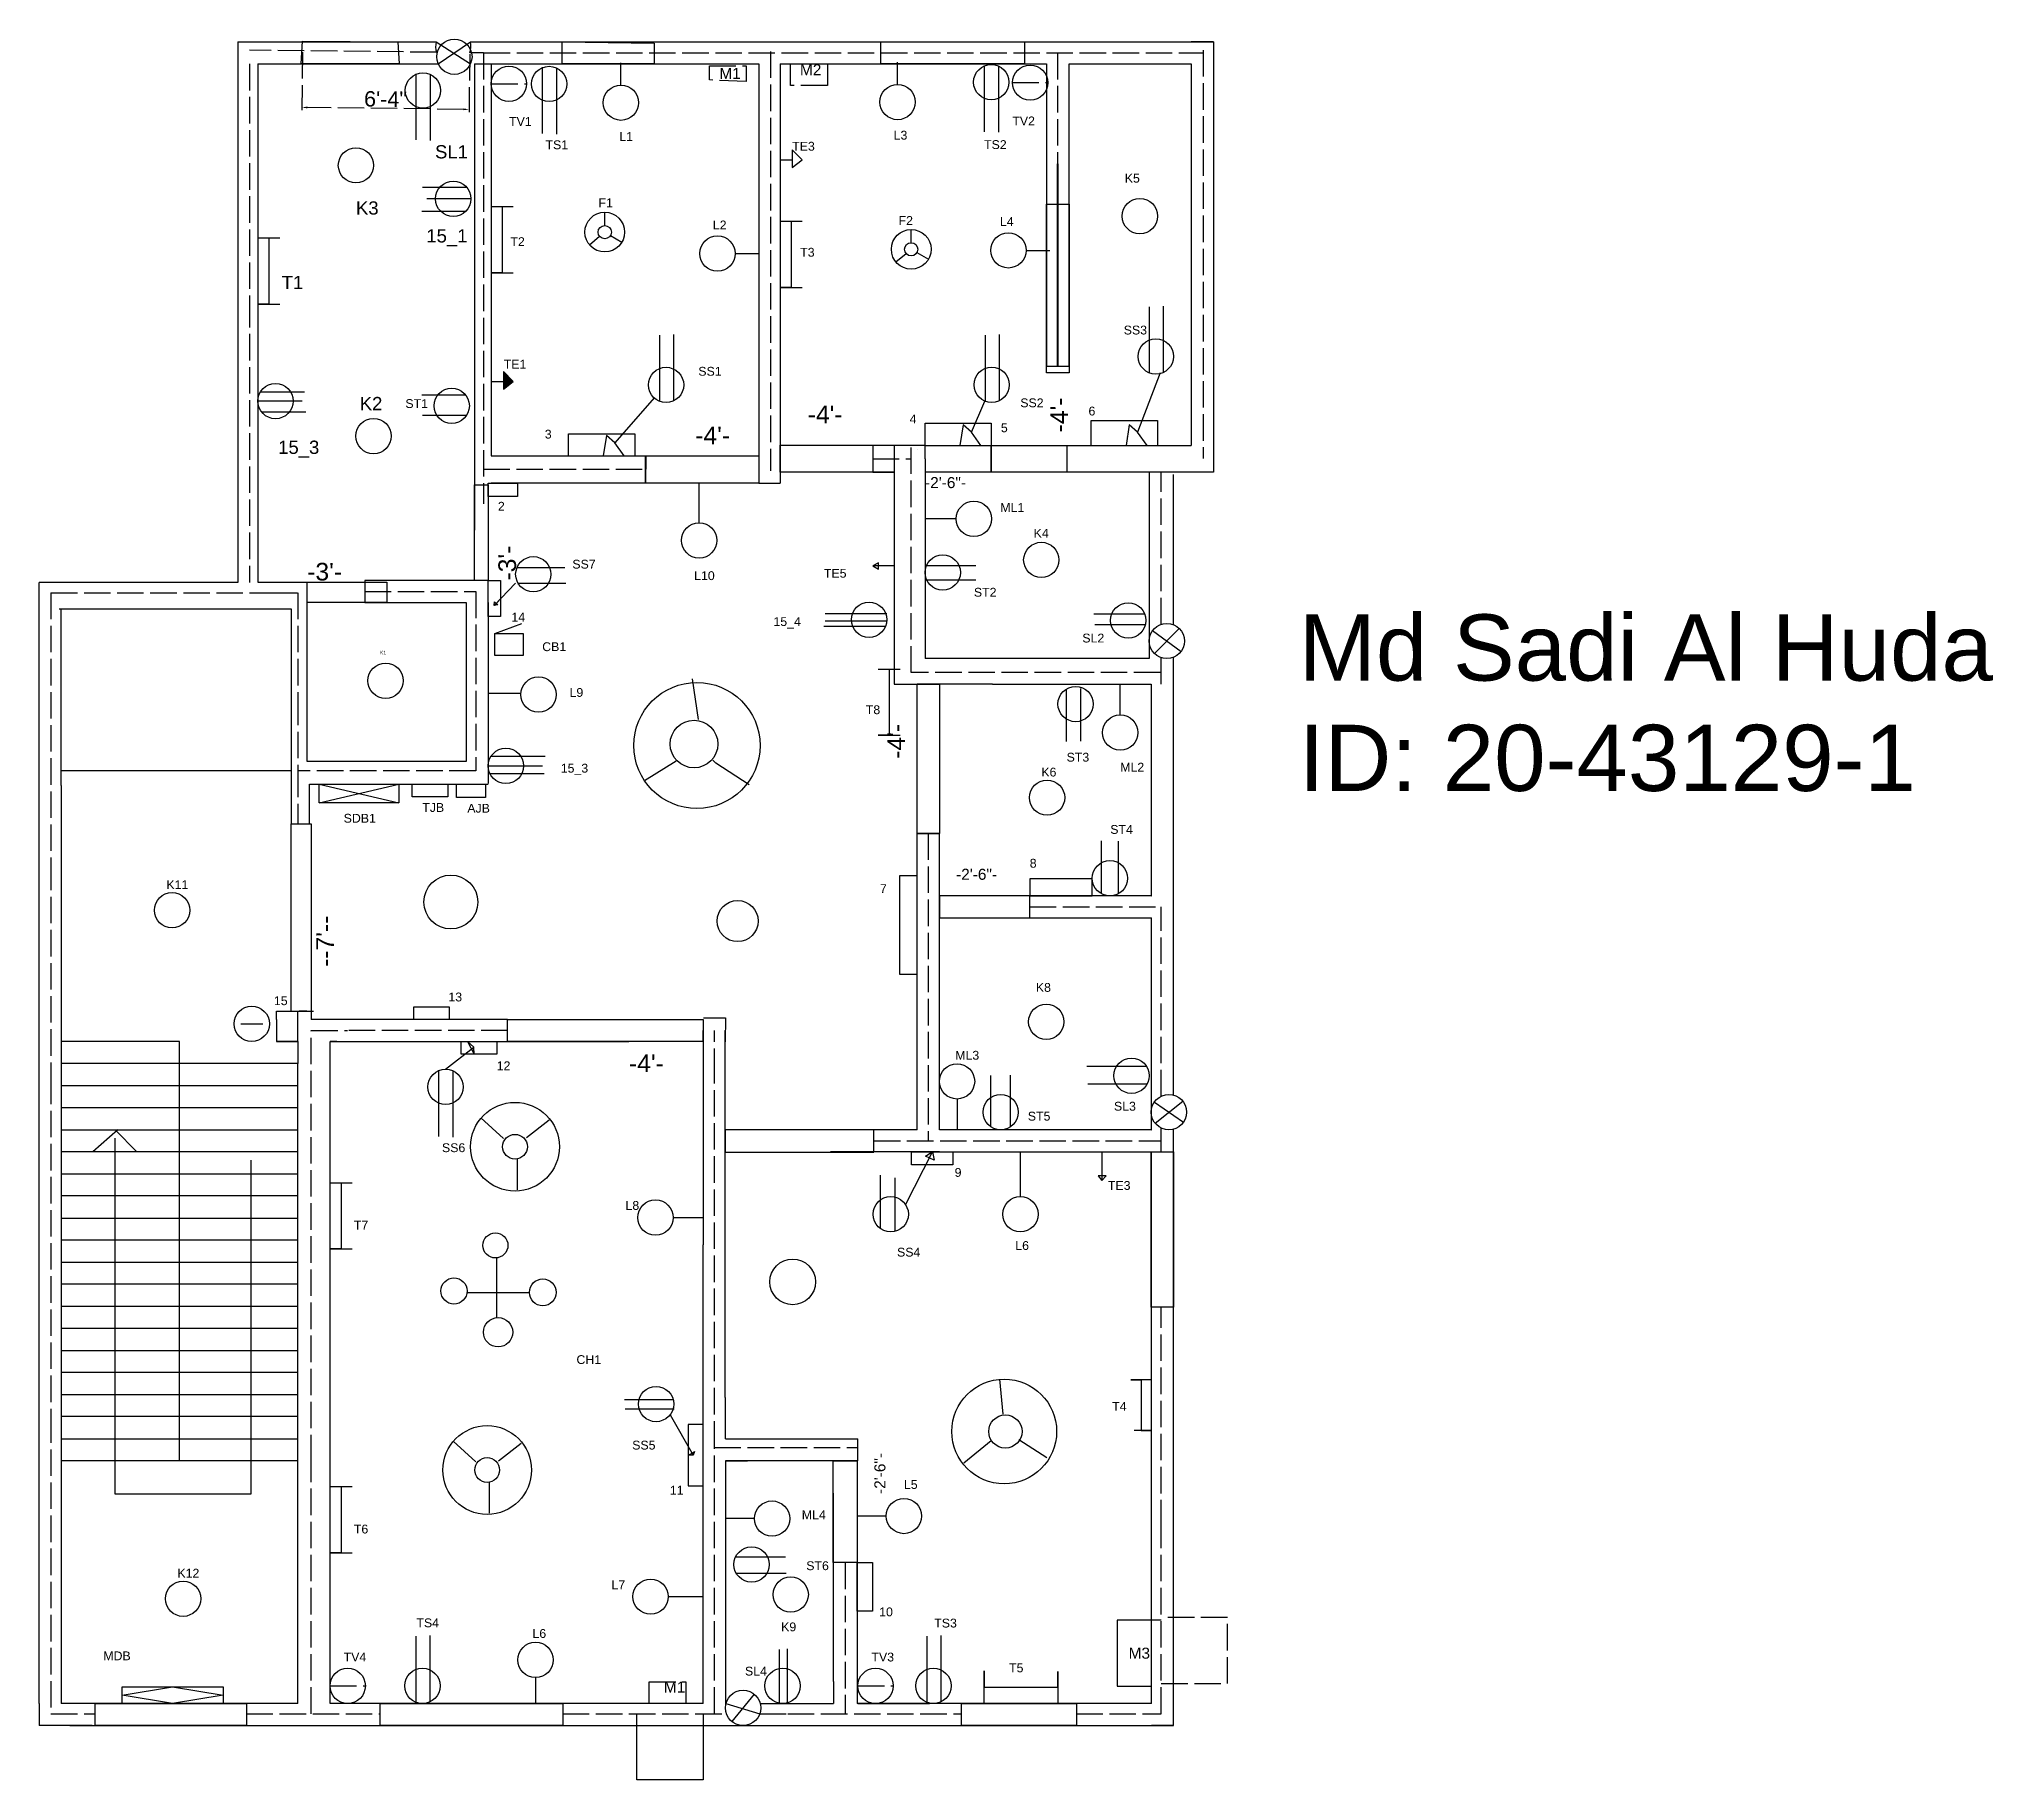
# Model space of a CAD drawing. Header units: inches. Extents: x 64 to 949, y 22 to 811.
import ezdxf

# ---------------------------------------------------------------- set-up
doc = ezdxf.new("R2010")
doc.units = ezdxf.units.IN
doc.header["$MEASUREMENT"] = 0
doc.linetypes.add('ACAD_ISO02W100', pattern=[15, 12, -3])
doc.styles.get("Standard").update_dxf_attribs({"font": 'arial.ttf'})
doc.dimstyles.new('ISO-25', dxfattribs={"dimtxt": 2.5, "dimasz": 2.5, "dimexe": 1.25, "dimexo": 0.625, "dimtad": 1, "dimtxsty": 'Standard', "dimcen": 2.5, "dimadec": 0, "dimazin": 0, "dimtfac": 1, "dimtmove": 0, "dimatfit": 3, "dimfxl": 1, "dimarcsym": 0})

# ---------------------------------------------------------------- blocks, each defined once
blk = doc.blocks.new('*D1')
at = {"color": 0, "linetype": 'ACAD_ISO02W100', "lineweight": -2, "transparency": 16777216}
for p, q in [((183.28, 804.99), (182.97, 778.67)), ((259, 804.1), (258.69, 777.78)), ((256.21, 779.06), (185.48, 779.89))]:
    blk.add_line(p, q, dxfattribs=at)
at = {"color": 0, "linetype": 'ACAD_ISO02W100', "transparency": 16777216}
for points in [[(185.49, 780.31), (185.48, 779.48), (182.98, 779.92)], [(256.21, 779.48), (256.2, 778.64), (258.71, 779.03)]]:
    blk.add_solid(points, dxfattribs=at)
at = {"layer": 'Defpoints', "color": 0, "linetype": 'ACAD_ISO02W100', "transparency": 16777216}
for p in [(183.29, 805.62), (259.01, 804.73), (182.98, 779.92)]:
    blk.add_point(p, dxfattribs=at)
at = {"color": 0, "linetype": 'ACAD_ISO02W100', "transparency": 16777216, "insert": (220.89, 783.68), "char_height": 7, "attachment_point": 5, "rotation": 359.32437}
blk.add_mtext('6\'-4"', dxfattribs=at)

msp = doc.modelspace()

# ---------------------------------------------------------------- hatches: boundary and pattern name
h = msp.add_hatch(color=256)
h.set_gradient(color1=(248, 253, 247), color2=(55, 147, 37), one_color=1, tint=0.36)
h.paths.add_polyline_path([(274.27, 660.28), (274.27, 652.22), (278.77, 655.79)])

# ---------------------------------------------------------------- linework, layer by layer
for p, q in [((153.92, 809.65), (243.82, 809.65)), ((153.92, 809.65), (153.92, 564.65)), ((153.92, 809.65), (163.92, 809.65)), ((153.92, 809.65), (153.92, 799.65)), ((153.92, 809.65), (153.92, 799.65)), ((243.82, 809.65), (259.36, 799.65)), ((244.74, 799.65), (259.31, 809.65)), ((259.31, 809.65), (595.92, 809.65)), ((595.92, 809.65), (585.92, 809.65)), ((227.03, 799.65), (244.74, 799.65)), ((291.78, 798.12), (291.78, 768.12)), ((298.26, 797.85), (298.26, 767.85)), ((492.1, 798.94), (492.1, 768.94)), ((498.58, 798.68), (498.58, 768.68)), ((530.55, 799.65), (585.92, 799.65)), ((585.92, 799.65), (585.92, 653.64)), ((234.63, 795.17), (234.63, 765.17)), ((241.1, 794.9), (241.1, 764.9)), ((399.6, 756.22), (405.11, 756.22)), ((409.6, 756.22), (405.11, 760.71)), ((405.11, 760.71), (405.11, 752.65)), ((405.11, 752.65), (409.6, 756.22)), ((257.67, 743.69), (237.67, 743.69)), ((259.56, 738.52), (239.56, 738.52)), ((268.77, 735.01), (278.77, 735.01)), ((273.77, 735.01), (273.77, 705.01)), ((257.33, 732.82), (237.33, 732.82)), ((320.17, 726.42), (320.17, 732.42)), ((399.6, 728.37), (409.6, 728.37)), ((404.6, 728.37), (404.6, 698.37)), ((163.03, 720.84), (173.03, 720.84)), ((168.03, 720.84), (168.03, 690.84)), ((313.21, 717.71), (317.85, 721.52)), ((322.77, 721.92), (327.96, 718.92)), ((459.03, 718.63), (459.03, 724.63)), ((452.07, 709.92), (456.71, 713.73)), ((461.63, 714.13), (466.82, 711.13)), ((273.77, 705.01), (268.77, 705.01)), ((268.77, 705.01), (278.77, 705.01)), ((168.03, 690.84), (163.03, 690.84)), ((163.03, 690.84), (173.03, 690.84)), ((404.6, 698.37), (399.6, 698.37)), ((399.6, 698.37), (409.6, 698.37)), ((567.02, 659.6), (567.02, 689.6)), ((573.33, 659.87), (573.33, 689.87)), ((345.13, 646.68), (345.13, 676.68)), ((351.44, 646.95), (351.44, 676.95)), ((492.63, 646.75), (492.63, 676.75)), ((498.95, 647.03), (498.95, 677.03)), ((268.77, 655.79), (274.27, 655.79)), ((278.77, 655.79), (274.27, 660.28)), ((274.27, 660.28), (274.27, 652.22)), ((274.27, 652.22), (278.77, 655.79)), ((571.88, 659.65), (561.6, 632.77)), ((183.03, 646.86), (163.03, 646.86)), ((184.12, 650.88), (164.12, 650.88)), ((257.25, 649.55), (237.25, 649.55)), ((342.56, 648.26), (324.76, 627.98)), ((486.29, 632.77), (492.32, 646.88)), ((585.92, 653.64), (585.92, 632.69)), ((184.82, 641.82), (164.82, 641.82)), ((257.69, 640.38), (237.69, 640.38)), ((540.6, 626.8), (540.6, 638.04)), ((540.6, 638.04), (570.6, 638.04)), ((570.6, 638.04), (570.6, 626.8)), ((303.77, 622), (303.77, 632)), ((303.77, 632), (333.77, 632)), ((321, 631.28), (319.52, 622)), ((324.76, 627.98), (321, 631.28)), ((333.77, 632), (333.77, 622)), ((465.29, 626.8), (465.29, 636.8)), ((465.29, 636.8), (495.29, 636.8)), ((482.53, 636.07), (481.04, 626.8)), ((486.29, 632.77), (482.53, 636.07)), ((490.54, 626.8), (486.29, 632.77)), ((495.29, 636.8), (495.29, 626.8)), ((557.84, 636.07), (556.35, 626.8)), ((561.6, 632.77), (557.84, 636.07)), ((565.86, 626.8), (561.6, 632.77)), ((268.77, 622), (338.77, 622)), ((319.52, 622), (329.02, 622)), ((329.02, 622), (324.76, 627.98)), ((338.77, 622), (338.68, 609.65)), ((461.78, 624.69), (461.78, 624.69)), ((461.78, 624.69), (461.78, 624.69)), ((465.29, 626.8), (495.29, 626.8)), ((481.04, 626.8), (490.54, 626.8)), ((495.29, 626.8), (495.29, 614.65)), ((556.35, 626.8), (565.86, 626.8)), ((495.29, 614.65), (465.29, 614.65)), ((577.92, 545.52), (577.92, 613.65)), ((362.96, 591.71), (362.96, 609.65)), ((479.41, 593.48), (465.29, 593.48)), ((280.41, 571.38), (302.09, 571.38)), ((444.28, 573.61), (441.63, 572.19)), ((451.28, 572.19), (441.63, 572.19)), ((441.63, 572.19), (444.28, 570.69)), ((444.28, 570.69), (444.28, 573.61)), ((465.29, 572.39), (488.37, 572.39)), ((63.92, 325.89), (63.92, 564.65)), ((77.92, 564.65), (63.92, 564.65)), ((153.92, 564.65), (77.92, 564.65)), ((153.92, 564.65), (153.92, 564.65)), ((211.43, 565.55), (211.43, 555.55)), ((267.39, 555.55), (267.39, 565.55)), ((279.82, 564.29), (270.13, 554.19)), ((280.94, 564.29), (302.62, 564.29)), ((465.29, 565.86), (488.37, 565.86)), ((211.43, 555.55), (257.39, 555.55)), ((211.43, 555.55), (221.39, 555.55)), ((257.39, 555.55), (257.39, 545.55)), ((267.39, 555.55), (267.39, 473.55)), ((270.13, 554.19), (270.31, 555.95)), ((271.69, 554.57), (270.13, 554.19)), ((270.31, 555.95), (271.69, 554.57)), ((272.18, 556.32), (271.58, 555.7)), ((420.1, 550.61), (447.94, 550.61)), ((541.83, 550.39), (564.91, 550.39)), ((270.43, 541.55), (282.68, 545.99)), ((419.47, 544.78), (447.31, 544.78)), ((419.98, 547.33), (447.82, 547.33)), ((542.15, 545.66), (565.23, 545.66)), ((568.37, 542.84), (581.3, 533.42)), ((569.18, 532.48), (580.49, 543.79)), ((444.03, 525.4), (454.03, 525.4)), ((449.03, 525.4), (449.03, 495.4)), ((577.92, 332.34), (577.92, 530.75)), ((267.39, 514.55), (282.18, 514.55)), ((362.6, 502.62), (359.96, 521.04)), ((495.78, 518.63), (461.78, 518.63)), ((471.78, 518.63), (461.78, 518.63)), ((471.78, 518.63), (471.78, 518.63)), ((529.29, 516.36), (529.29, 492.55)), ((535.68, 516.61), (535.68, 492.8)), ((553.71, 504.63), (553.71, 518.63)), ((449.03, 495.4), (444.03, 495.4)), ((444.03, 495.4), (454.03, 495.4)), ((257.39, 483.55), (257.39, 483.55)), ((267.39, 481.55), (291.93, 481.55)), ((268.19, 478.06), (292.73, 478.06)), ((268.7, 485.94), (293.24, 485.94)), ((352.52, 483.73), (338.12, 474.83)), ((370.57, 482.82), (369.2, 484.19)), ((370.5, 482.89), (385.65, 473.03)), ((73.92, 472.65), (73.92, 56.65)), ((190.75, 473.31), (226.88, 464.73)), ((190.75, 464.73), (226.88, 473.31)), ((461.78, 412.63), (461.78, 450.96)), ((461.78, 450.96), (471.78, 450.96)), ((471.78, 412.63), (471.78, 450.96)), ((545.03, 447.52), (545.03, 423.71)), ((552.83, 447.38), (552.83, 423.58)), ((567.78, 422.63), (567.92, 422.63)), ((461.78, 361.81), (461.78, 412.63)), ((567.78, 412.63), (567.92, 412.63)), ((155.27, 364.65), (165.27, 364.65)), ((171.46, 366.65), (171.46, 370.38)), ((171.46, 370.38), (178.18, 370.38)), ((171.46, 366.65), (171.46, 356.65)), ((171.46, 366.65), (171.46, 366.65)), ((178.18, 370.38), (188.18, 370.38)), ((178.18, 370.38), (185.21, 370.38)), ((181.13, 366.65), (181.13, 370.38)), ((185.21, 370.38), (181.69, 370.38)), ((364.88, 367.31), (374.88, 367.31)), ((374.88, 367.31), (374.79, 356.52)), ((127.52, 356.65), (73.92, 356.65)), ((73.92, 356.65), (73.92, 346.65)), ((127.52, 166.65), (127.52, 356.65)), ((181.13, 356.65), (171.46, 356.65)), ((171.46, 356.65), (181.13, 356.65)), ((181.13, 356.65), (181.13, 346.65)), ((198.79, 356.65), (195.73, 356.65)), ((198.79, 356.65), (195.73, 356.65)), ((248.08, 344.06), (260.82, 354.1)), ((260.82, 354.1), (257.94, 356.57)), ((257.94, 356.57), (261.01, 350.86)), ((261.01, 350.86), (260.82, 354.1)), ((364.79, 356.65), (364.79, 361.65)), ((364.79, 356.65), (364.79, 356.65)), ((374.79, 321.24), (374.79, 361.65)), ((461.78, 316.63), (461.78, 361.81)), ((181.13, 346.65), (73.92, 346.65)), ((73.92, 346.65), (73.92, 336.65)), ((181.13, 56.65), (181.13, 346.65)), ((565.63, 345.36), (538.61, 345.36)), ((73.92, 336.65), (73.92, 326.65)), ((244.87, 343.63), (244.87, 313.63)), ((251.35, 343.36), (251.35, 313.36)), ((495.17, 317.94), (495.17, 341.28)), ((504.04, 318.01), (504.04, 341.34)), ((566, 337.24), (538.99, 337.24)), ((471.78, 316.63), (471.78, 330.58)), ((479.78, 330.58), (479.78, 316.63)), ((569.18, 329.16), (582.37, 320.1)), ((569.48, 319.69), (582.07, 329.57)), ((63.92, 56.65), (63.92, 325.89)), ((181.13, 326.65), (73.92, 326.65)), ((274.39, 312.7), (264.1, 322.04)), ((284.67, 313.16), (294.96, 321.1)), ((374.79, 282.06), (374.79, 321.24)), ((73.92, 316.65), (181.13, 316.65)), ((99.61, 316.65), (88.32, 306.65)), ((98.38, 316.65), (108.13, 306.65)), ((98.38, 151.51), (98.38, 312.89)), ((461.78, 316.63), (422.41, 316.63)), ((567.78, 316.63), (567.92, 316.63)), ((577.92, 46.65), (577.92, 316.92)), ((181.13, 306.65), (73.92, 306.65)), ((159.86, 302.89), (159.86, 151.51)), ((280.47, 303.36), (280.47, 289.35)), ((461.78, 306.63), (422.41, 306.63)), ((456.47, 282.7), (468.7, 306.63)), ((471.78, 306.63), (461.78, 306.63)), ((465.51, 304.71), (468.52, 306.63)), ((469.35, 302.85), (465.51, 304.71)), ((468.7, 306.63), (469.35, 302.85)), ((508.49, 286.38), (508.49, 306.63)), ((545.38, 306.63), (545.38, 293.61)), ((567.78, 306.63), (567.92, 306.63)), ((567.92, 168.03), (567.92, 306.63)), ((73.92, 296.65), (181.13, 296.65)), ((195.73, 292.64), (205.73, 292.64)), ((200.73, 292.64), (200.73, 262.64)), ((445.11, 271.85), (445.11, 296.08)), ((451.76, 270.64), (451.76, 294.87)), ((547.38, 295.72), (543.66, 295.72)), ((543.66, 295.72), (545.38, 293.61)), ((545.38, 293.61), (547.38, 295.72)), ((181.13, 286.65), (73.92, 286.65)), ((73.92, 276.65), (181.13, 276.65)), ((351.17, 276.86), (364.79, 276.86)), ((374.79, 195.27), (374.79, 282.06)), ((181.13, 266.65), (73.92, 266.65)), ((200.73, 262.64), (195.73, 262.64)), ((195.73, 262.64), (205.73, 262.64)), ((271.17, 258.33), (271.17, 231.51)), ((364.79, 56.65), (364.79, 264.57)), ((73.92, 256.65), (181.13, 256.65)), ((181.13, 246.65), (73.92, 246.65)), ((257.8, 242.97), (285.88, 242.97)), ((73.92, 236.65), (181.13, 236.65)), ((181.13, 226.65), (73.92, 226.65)), ((73.92, 216.65), (181.13, 216.65)), ((181.13, 206.65), (73.92, 206.65)), ((374.79, 200.2), (374.79, 210.2)), ((374.79, 195.27), (374.79, 205.27)), ((73.92, 196.65), (181.13, 196.65)), ((500.62, 187.76), (499.22, 203.58)), ((567.92, 203.38), (558.54, 203.38)), ((558.54, 203.38), (563.23, 203.38)), ((563.23, 203.38), (563.23, 180.32)), ((181.13, 186.65), (73.92, 186.65)), ((329.19, 194.4), (351.45, 194.4)), ((329.37, 190.16), (351.63, 190.16)), ((349.84, 187.54), (360.29, 169.13)), ((567.92, 180.32), (560.1, 180.32)), ((563.23, 180.32), (567.92, 180.32)), ((73.92, 176.65), (181.13, 176.65)), ((261.76, 166.2), (251.48, 175.54)), ((272.05, 166.66), (282.34, 174.6)), ((374.85, 176.65), (434.85, 176.65)), ((434.85, 166.65), (434.85, 176.65)), ((495.29, 175.62), (482.87, 165.5)), ((507.71, 176.28), (520.46, 168.11)), ((181.13, 166.65), (73.92, 166.65)), ((374.85, 166.65), (384.85, 166.65)), ((374.85, 166.65), (374.85, 166.65)), ((374.85, 166.65), (384.85, 166.65)), ((374.85, 166.65), (374.85, 166.65)), ((567.92, 56.65), (567.92, 168.03)), ((577.92, 46.65), (577.92, 166.93)), ((159.86, 151.51), (98.38, 151.51)), ((195.73, 154.93), (205.73, 154.93)), ((200.73, 154.93), (200.73, 124.93)), ((267.84, 156.86), (267.84, 142.85)), ((423.78, 135.77), (423.78, 152.04)), ((434.57, 152.04), (434.57, 56.65)), ((387.99, 140.44), (374.85, 140.44)), ((447.71, 141.61), (434.57, 141.61)), ((200.73, 124.93), (195.73, 124.93)), ((195.73, 124.93), (205.73, 124.93)), ((379.51, 123.18), (402.1, 123.18)), ((379.71, 115.74), (402.3, 115.74)), ((402.1, 123.18), (402.1, 123.18)), ((348.94, 105.07), (364.79, 105.07)), ((572.29, 94.45), (552.29, 94.45)), ((552.29, 94.45), (552.29, 64.45)), ((234.76, 57.17), (234.76, 87.17)), ((241.07, 57.45), (241.07, 87.45)), ((399.31, 56.65), (399.31, 81.17)), ((402.99, 56.97), (402.99, 81.49)), ((466.25, 57.17), (466.25, 87.17)), ((472.56, 57.45), (472.56, 87.45)), ((577.92, 46.65), (577.92, 87.61)), ((492.15, 56.65), (492.15, 71.48)), ((492.15, 71.48), (492.15, 64.07)), ((525.51, 64.07), (525.51, 71.21)), ((525.51, 71.21), (525.51, 56.65)), ((101.55, 60.4), (124.4, 64.15)), ((124.4, 64.15), (147.25, 60.4)), ((288.83, 68.4), (288.83, 56.65)), ((423.78, 66.63), (423.78, 56.65)), ((492.15, 64.07), (525.51, 64.07)), ((552.29, 64.45), (567.92, 64.45)), ((63.92, 56.65), (63.92, 46.65)), ((89.26, 56.65), (73.92, 56.65)), ((181.13, 56.65), (89.26, 56.65)), ((124.4, 56.65), (101.55, 60.4)), ((147.25, 60.4), (124.4, 56.65)), ((213.4, 56.65), (208.79, 56.65)), ((223.4, 56.65), (213.4, 56.65)), ((364.79, 56.65), (223.4, 56.65)), ((364.79, 56.65), (354.79, 56.65)), ((364.79, 56.65), (357.77, 56.65)), ((374.85, 56.65), (374.79, 56.65)), ((374.85, 56.65), (375.11, 56.65)), ((375.11, 56.65), (390.41, 52.02)), ((387.94, 60.82), (377.76, 48.48)), ((390.6, 56.65), (423.78, 56.65)), ((423.78, 61.64), (423.78, 56.65)), ((423.78, 56.65), (423.78, 56.65)), ((567.92, 56.65), (434.57, 56.65)), ((434.85, 56.65), (467.3, 56.65)), ((73.92, 46.65), (63.92, 46.65)), ((87.92, 46.65), (73.92, 46.65)), ((77.92, 46.65), (577.92, 46.65)), ((77.92, 46.65), (87.92, 46.65)), ((77.92, 46.65), (87.92, 46.65)), ((334.79, 22.02), (334.79, 52.02)), ((364.79, 52.02), (364.79, 22.02)), ((577.92, 46.65), (567.92, 46.65)), ((577.92, 46.65), (577.92, 46.65)), ((344.79, 22.02), (334.79, 22.02)), ((364.79, 22.02), (344.79, 22.02))]:
    msp.add_line(p, q)
at = {"linetype": 'ACAD_ISO02W100'}
for p, q in [((244.05, 804.9), (159.29, 805.9)), ((591.29, 805.9), (591.29, 620.9)), ((159.29, 799.65), (159.29, 692.26)), ((265.29, 804.65), (259.01, 804.73)), ((265.29, 804.65), (590.92, 804.65)), ((265.29, 804.65), (265.29, 600.26)), ((327.51, 790.07), (327.51, 800.07)), ((395.29, 805.28), (395.29, 615.28)), ((452.85, 790.36), (452.85, 800.36)), ((525.29, 804.65), (525.29, 667.65)), ((268.77, 790.66), (284.77, 790.66)), ((504.91, 791.15), (520.91, 791.15)), ((379.25, 713.71), (390, 713.71)), ((511.07, 715.15), (521.81, 715.15)), ((159.29, 692.26), (159.29, 564.65)), ((441.61, 620.72), (459.03, 620.72)), ((459.03, 523.82), (459.03, 626.8)), ((337.19, 615.83), (265.29, 615.83)), ((572.29, 545.72), (572.29, 614.65)), ((69.29, 560), (168.94, 560)), ((69.29, 560), (69.29, 437.2)), ((168.94, 560), (181.13, 560)), ((181.13, 560), (181.13, 512.01)), ((211.43, 560.55), (261.77, 560.55)), ((261.77, 560.55), (261.77, 479.37)), ((466.78, 523.82), (459.03, 523.82)), ((571.91, 523.82), (466.78, 523.82)), ((572.29, 523.82), (572.29, 530.55)), ((572.29, 518.63), (572.29, 523.82)), ((181.13, 512.01), (181.13, 479.37)), ((261.77, 479.37), (181.13, 479.37)), ((181.13, 479.37), (181.13, 455.23)), ((466.78, 450.96), (466.78, 311.63)), ((69.29, 437.2), (69.29, 340.25)), ((512.72, 417.63), (572.29, 417.63)), ((572.29, 331.83), (572.29, 417.63)), ((187.25, 166.36), (187.25, 361.65)), ((187.25, 361.65), (203.69, 361.65)), ((276.2, 361.65), (203.69, 361.65)), ((369.88, 341.45), (369.88, 361.65)), ((69.29, 340.25), (69.29, 186.82)), ((369.88, 172.65), (369.88, 341.45)), ((442.1, 311.63), (572.29, 311.63)), ((572.29, 306.63), (572.29, 317.43)), ((572.29, 136.88), (572.29, 236.24)), ((69.29, 186.82), (69.29, 52.02)), ((357.95, 170.72), (357.95, 167.72)), ((357.95, 169.13), (359.72, 170.13)), ((360.29, 169.13), (357.95, 169.13)), ((359.72, 170.13), (360.87, 170.78)), ((359.72, 170.13), (360.29, 169.13)), ((360.87, 170.78), (360.29, 169.13)), ((369.88, 52.02), (369.88, 172.65)), ((369.88, 172.65), (434.85, 172.65)), ((187.25, 52.02), (187.25, 166.36)), ((572.29, 52.02), (572.29, 136.88)), ((429.17, 120.51), (429.17, 52.02)), ((602.29, 95.69), (572.29, 95.69)), ((602.29, 65.69), (602.29, 95.69)), ((195.73, 64.65), (211.73, 64.65)), ((434.85, 64.65), (450.85, 64.65)), ((572.29, 65.69), (602.29, 65.69)), ((69.29, 52.02), (89.26, 52.02)), ((157.89, 52.02), (218.63, 52.02)), ((301.16, 52.02), (375.3, 52.02)), ((390.41, 52.02), (403.13, 52.02)), ((403.13, 52.02), (481.85, 52.02)), ((533.84, 52.02), (572.29, 52.02))]:
    msp.add_line(p, q, dxfattribs=at)
at = {"linetype": 'Continuous'}
for p, q in [((595.92, 809.65), (595.92, 614.65)), ((163.03, 799.65), (227.03, 799.65)), ((163.03, 799.65), (163.03, 720.84)), ((261.23, 799.65), (390, 799.65)), ((261.23, 799.65), (261.23, 719.23)), ((268.77, 799.65), (268.77, 720.3)), ((390, 799.65), (390, 609.65)), ((399.6, 799.65), (520.29, 799.65)), ((399.6, 799.65), (399.6, 609.65)), ((520.29, 799.65), (520.29, 662.65)), ((530.55, 799.65), (566.85, 799.65)), ((530.55, 662.65), (530.55, 799.65)), ((163.03, 720.84), (163.03, 587.55)), ((261.23, 719.23), (261.23, 588.39)), ((268.77, 720.3), (268.77, 622)), ((520.29, 662.65), (530.55, 662.65)), ((556.57, 630.78), (556.57, 630.78)), ((585.92, 632.69), (585.92, 626.8)), ((465.29, 626.8), (441.61, 626.8)), ((441.61, 626.8), (441.61, 614.65)), ((465.29, 620.72), (465.29, 626.8)), ((465.29, 620.72), (465.29, 614.65)), ((495.29, 626.8), (495.29, 614.65)), ((495.29, 626.8), (585.92, 626.8)), ((451.28, 614.65), (441.61, 614.65)), ((441.61, 614.65), (451.28, 614.65)), ((451.28, 614.65), (451.28, 584.52)), ((465.29, 614.65), (465.29, 530.13)), ((595.92, 614.65), (495.29, 614.65)), ((566.83, 614.65), (566.83, 530.13)), ((338.68, 609.65), (268.77, 609.65)), ((390, 609.65), (399.6, 609.65)), ((163.03, 587.55), (163.03, 564.77)), ((451.28, 584.52), (451.28, 518.63)), ((163.03, 564.77), (185.76, 564.77)), ((185.39, 555.55), (185.39, 564.77)), ((72.98, 552.67), (178.18, 552.67)), ((73.92, 472.65), (73.92, 552.67)), ((178.18, 552.67), (178.18, 523.57)), ((178.18, 523.57), (178.18, 473.31)), ((566.83, 530.13), (465.29, 530.13)), ((451.28, 518.63), (466.78, 518.63)), ((178.18, 479.37), (73.92, 479.37)), ((178.18, 473.31), (178.18, 455.23)), ((186.48, 473.31), (267.39, 473.31)), ((186.48, 455.23), (186.48, 473.31)), ((178.18, 455.23), (186.48, 455.23)), ((181.13, 356.65), (181.13, 366.65)), ((276.2, 366.65), (187.25, 366.65)), ((195.73, 56.65), (195.73, 356.65)), ((195.73, 356.65), (331.1, 356.65)), ((364.79, 356.65), (364.79, 264.57)), ((73.92, 336.65), (181.13, 336.65)), ((471.78, 306.63), (567.78, 306.63)), ((374.79, 195.27), (374.79, 176.65)), ((211.09, 56.65), (195.73, 56.65)), ((450.22, 56.65), (434.85, 56.65))]:
    msp.add_line(p, q, dxfattribs=at)
for points in [[(183.29, 809.88), (226.44, 809.65), (227.03, 799.65), (182.72, 799.65)], [(300.83, 809.65), (342.56, 809.07), (342.56, 799.65), (300.83, 799.65)]]:
    msp.add_lwpolyline(points, close=True, dxfattribs=at)
for points in [[(445.31, 809.65), (510.29, 809.65), (510.29, 799.65), (445.31, 799.65)], [(525.29, 754.31), (525.42, 754.31), (525.42, 662.65), (525.29, 662.65)], [(520.29, 736.15), (530.55, 736.15), (530.55, 659.65), (520.29, 659.65)], [(338.68, 622), (390, 622), (390, 609.65), (338.68, 609.65)], [(399.6, 626.83), (451.28, 626.83), (451.28, 614.65), (399.6, 614.65)], [(495.29, 626.8), (529.47, 626.8), (529.47, 614.65), (495.29, 614.65)], [(261.23, 608.87), (267.39, 608.87), (267.39, 565.55), (261.23, 565.55)], [(267.39, 609.69), (280.63, 609.69), (280.63, 603.62), (267.39, 603.62)], [(185.39, 564.77), (221.39, 564.77), (221.39, 555.55), (185.39, 555.55)], [(267.39, 565.55), (273.01, 565.55), (273.01, 549.25), (267.39, 549.25)], [(270.43, 541.55), (283.27, 541.55), (283.27, 531.53), (270.43, 531.53)], [(471.78, 450.96), (461.78, 450.96), (461.78, 518.63), (471.78, 518.63)], [(190.75, 473.31), (226.88, 473.31), (226.88, 464.73), (190.75, 464.73)], [(232.96, 473.31), (249.06, 473.31), (249.06, 467.59), (232.96, 467.59)], [(252.99, 473.31), (266.23, 473.31), (266.23, 467.23), (252.99, 467.23)], [(461.78, 431.79), (453.73, 431.79), (453.73, 387.09), (461.78, 387.09)], [(512.72, 422.63), (541.05, 422.63), (541.05, 430.43), (512.72, 430.43)], [(512.72, 422.63), (471.78, 422.63), (471.78, 412.63), (512.72, 412.63)], [(233.64, 372.37), (249.74, 372.37), (249.74, 366.65), (233.64, 366.65)], [(276.2, 366.65), (364.79, 366.65), (364.79, 356.65), (276.2, 356.65)], [(255.14, 356.57), (271.23, 356.57), (271.23, 350.86), (255.14, 350.86)], [(442.1, 316.63), (374.79, 316.63), (374.79, 306.56), (442.1, 306.56)], [(459.19, 306.63), (477.84, 306.63), (477.84, 300.68), (459.19, 300.68)], [(567.78, 306.63), (577.92, 306.63), (577.92, 236.24), (567.78, 236.24)], [(364.79, 183.02), (357.95, 183.02), (357.95, 155.24), (364.79, 155.24)], [(434.57, 120.51), (423.69, 120.51), (423.69, 166.65), (434.57, 166.65)], [(434.57, 120.51), (441.47, 120.51), (441.47, 98.49), (434.57, 98.49)], [(101.55, 64.15), (147.25, 64.15), (147.25, 56.65), (101.55, 56.65)], [(89.26, 56.65), (157.89, 56.65), (157.89, 46.65), (89.26, 46.65)], [(218.4, 56.65), (301.16, 56.65), (301.16, 46.65), (218.4, 46.65)], [(481.85, 56.65), (533.84, 56.65), (533.84, 46.65), (481.85, 46.65)]]:
    msp.add_lwpolyline(points, close=True)
at = {"linetype": 'ACAD_ISO02W100'}
for points in [[(367.57, 798.73), (384.21, 798.73), (384.21, 791.72), (367.57, 792.38)], [(404.39, 799.74), (421.03, 799.74), (421.03, 789.92), (404.39, 789.92)], [(340.33, 66.47), (356.97, 66.47), (356.97, 56.65), (340.33, 56.65)]]:
    msp.add_lwpolyline(points, close=True, dxfattribs=at)
for points in [[(267.39, 565.55), (211.43, 565.55)], [(211.43, 555.55), (257.39, 555.55), (257.39, 483.55), (185.39, 483.55), (185.39, 555.55)], [(495.78, 518.63), (567.78, 518.63), (567.78, 422.63), (495.78, 422.63)], [(178.18, 370.38), (178.18, 455.23), (187.25, 455.23), (187.25, 366.65)], [(495.78, 412.63), (567.78, 412.63), (567.78, 316.63), (471.78, 316.63), (471.78, 412.63)], [(276.2, 356.65), (276.2, 366.65)], [(364.79, 366.65), (364.79, 356.65)], [(434.85, 166.65), (374.85, 166.65), (374.85, 56.65)], [(423.78, 66.63), (423.78, 135.77)], [(374.85, 46.65), (434.85, 46.65)]]:
    msp.add_lwpolyline(points)
for centre, radius in [((252.05, 802.9), 8), ((276.77, 790.66), 8), ((294.99, 790.55), 8), ((495.3, 791.37), 8), ((512.91, 791.15), 8), ((237.83, 787.6), 8), ((327.51, 782.07), 8), ((452.85, 782.36), 8), ((207.48, 753.68), 8), ((251.56, 738.52), 8), ((562.61, 730.66), 8), ((320.17, 723.42), 9), ((320.17, 723.42), 3), ((371.25, 713.71), 8), ((459.03, 715.63), 9), ((459.03, 715.63), 3), ((503.07, 715.15), 8), ((569.85, 667.07), 8), ((347.96, 654.16), 8), ((495.47, 654.23), 8), ((171.03, 646.86), 8), ((250.84, 644.7), 8), ((215.43, 630.99), 8), ((487.41, 593.48), 8), ((362.96, 583.71), 8), ((287.82, 568.37), 8), ((473.29, 569.17), 8), ((517.97, 574.86), 8), ((439.94, 547.76), 8), ((557.34, 547.44), 8), ((574.83, 538.13), 8), ((220.89, 520.11), 8), ((290.18, 513.87), 8), ((361.94, 490.79), 28.58), ((533.51, 509.56), 8), ((553.71, 496.63), 8), ((360.62, 491.44), 10.8), ((275.39, 481.55), 8), ((520.56, 467.14), 8), ((549.05, 430.63), 8), ((250.46, 419.84), 12.21), ((124.18, 416.12), 8), ((380.38, 411.2), 9.31), ((160.27, 364.65), 8), ((520.22, 365.58), 8), ((479.78, 338.58), 8), ((558.84, 341.14), 8), ((248.08, 336.06), 8), ((279.53, 308.96), 20.1), ((499.55, 324.63), 8), ((575.78, 324.63), 8), ((279.53, 308.96), 5.6), ((343.17, 276.86), 8), ((449.74, 278.38), 8), ((508.49, 278.38), 8), ((270.64, 264.23), 5.68), ((405.33, 247.71), 10.34), ((251.89, 243.6), 5.94), ((292.13, 242.96), 6.08), ((271.87, 224.89), 6.66), ((501.15, 179.91), 23.75), ((343.45, 192.35), 8), ((501.67, 179.91), 7.55), ((266.91, 162.46), 20.1), ((266.91, 162.46), 5.6), ((395.99, 140.44), 8), ((455.71, 141.61), 8), ((386.69, 119.65), 8), ((129.17, 104.13), 8), ((340.94, 105.07), 8), ((404.42, 106.03), 8), ((288.83, 76.4), 8), ((203.73, 64.65), 8), ((237.6, 64.65), 8), ((400.74, 64.65), 8), ((442.85, 64.65), 8), ((469.08, 64.65), 8), ((382.85, 54.65), 8)]:
    msp.add_circle(centre, radius)
for start, end in [(165.52249, 200.10198), (338.54676, 14.47751)]:
    msp.add_arc((251.56, 807.65), 8, start, end)

# ---------------------------------------------------------------- texts
for s, height, p in [('M1', 5, (372.13, 792.85)), ('M2', 5, (408.62, 794.48)), ("-4'-", 8, (412.14, 636.83)), ("-4'-", 8, (361.17, 627.29)), ('-2\'-6"-', 5, (465.29, 607.42)), ("-3'-", 8, (185.39, 565.55)), ('-2\'-6"-', 5, (479.35, 429.91)), ("-4'-", 8, (331.17, 342.8)), ('M1', 5, (346.97, 61.56))]:
    msp.add_text(s, height=height, dxfattribs=at).set_placement(p)
for s, height, p in [("-4'-", 8, (529.99, 632.69)), ("-3'-", 8, (279.99, 565.55)), ("-4'-", 8, (456.21, 484.79)), ("--7'--", 8, (197.47, 390.44)), ('-2\'-6"-', 5, (447.33, 151.61))]:
    msp.add_text(s, height=height, rotation=90, dxfattribs=at).set_placement(p)
at = {"attachment_point": 1}
for s, insert, char_height, width in [('TV1', (276.83, 775.56), 4, 1.2712), ('TV2', (504.83, 775.8), 4, 1.2712), ('SL1', (243.3, 762.81), 6, 13), ('TS1', (293.35, 765), 4, 1.2712), ('L1', (326.8, 768.77), 4, 1.2712), ('TE3', (405.11, 764.33), 4, 1.2712), ('L3', (451.06, 769.35), 4, 1.2712), ('TS2', (492.03, 765.08), 4, 1.2712), ('K5', (555.77, 749.84), 4, 12.1889), ('K3', (207.48, 737.36), 6, 6), ('F1', (317.34, 738.72), 4, 1.2712), ('L2', (369.14, 728.65), 4, 1.2712), ('F2', (453.31, 730.68), 4, 1.2712), ('L4', (499.24, 730.23), 4, 1.2712), ('15_1', (239.35, 724.73), 6, 7.0791), ('T2', (277.43, 721.1), 4, 1.2712), ('T3', (408.73, 716.29), 4, 1.2712), ('T1', (173.83, 703.61), 6, 1.2712), ('SS3', (555.3, 681.04), 4, 1.2712), ('TE1 ', (274.44, 665.59), 4, 1.2712), ('SS1', (362.57, 662.35), 4, 1.2712), ('K2', (209.18, 648.73), 6, 1.2712), ('ST1', (229.86, 647.72), 4, 1.2712), ('SS2', (508.44, 648.07), 4, 1.2712), ('4', (458.29, 640.71), 4, 1.2712), ('6', (539.34, 644.34), 4, 1.2712), ('15_3', (172.23, 628.93), 6, 1.2712), ('3', (293.02, 633.87), 4, 1.2712), ('5', (499.65, 636.75), 4, 1.2712), ('2', (271.78, 601.18), 4, 5.114), ('ML1', (499.38, 600.6), 4, 5.6697), ('K4', (514.5, 588.96), 4, 5.6697), ('SS7', (305.51, 574.95), 4, 5.4121), ('L10', (360.68, 569.74), 4, 5.114), ('TE5', (419.47, 570.82), 4, 21.2059), ('ST2', (487.41, 562.22), 4, 5.6697), ('14', (277.88, 550.93), 4, 5.4121), ('15_4', (396.61, 548.93), 4, 15.9638), ('SL2', (536.55, 541.46), 4, 5.6697), ('K1', (218.3, 533.7), 1.68, 1.2712), ('CB1', (291.86, 537.55), 4, 5.4121), ('L9', (304.24, 516.81), 4, 5.4121), ('T8', (438.46, 508.98), 4, 5.114), ('ST3', (529.42, 487.48), 4, 5.6697), ('15_3', (300.25, 482.5), 4, 5.4121), ('K6', (517.98, 480.73), 4, 5.6697), ('ML2', (553.71, 482.98), 4, 5.6697), ('TJB', (237.51, 464.69), 4, 5.6697), ('AJB', (257.92, 464.34), 4, 5.6697), ('SDB1 ', (201.91, 459.81), 4, 5.6697), ('ST4', (549.2, 454.74), 4, 5.6697), ('8', (512.72, 439.42), 4, 5.114), ('K11', (121.6, 429.7), 4, 1.2712), ('7', (444.84, 427.94), 4, 5.114), ('K8', (515.49, 383.16), 4, 5.6697), ('15', (170.3, 377.12), 4, 1.2712), ('13', (249.34, 378.81), 4, 5.6697), ('12', (271.23, 347.64), 4, 5.6697), ('ML3', (478.96, 352.4), 4, 5.6697), ('SL3', (550.88, 329.31), 4, 5.6697), ('ST5', (511.85, 324.81), 4, 5.6697), ('SS6', (246.44, 310.51), 4, 1.2712), ('9', (478.7, 299.33), 4, 5.6697), ('TE3', (548.13, 293.41), 4, 5.6697), ('L8', (329.58, 284.35), 4, 5.114), ('T7', (206.52, 275.41), 4, 1.2712), ('L6', (506.17, 266.19), 4, 5.6697), ('SS4', (452.61, 263.18), 4, 5.6697), ('CH1', (307.38, 214.49), 4, 5.114), ('T4', (550.08, 193.31), 4, 5.6697), ('SS5', (332.62, 175.74), 4, 5.114), ('11', (349.66, 155.3), 4, 5.114), ('L5', (455.71, 157.89), 4, 5.114), ('ML4', (409.46, 144.14), 4, 5.114), ('T6', (206.52, 137.7), 4, 1.2712), ('K12', (126.59, 117.71), 4, 1.2712), ('ST6', (411.47, 121.09), 4, 5.114), ('L7', (323.22, 112.41), 4, 5.114), ('10', (444.5, 100.17), 4, 5.114), ('TS4', (234.87, 95.21), 4, 5.114), ('L6', (287.44, 90.37), 4, 5.114), ('K9', (400.1, 93.37), 4, 5.114), ('TS3', (469.46, 95.1), 4, 5.114), ('MDB', (93.01, 80.24), 4, 1.2712), ('TV4', (201.89, 79.71), 4, 5.114), ('TV3', (441.01, 79.71), 4, 5.114), ('SL4', (383.71, 73.33), 4, 5.114), ('T5', (503.36, 74.8), 4, 5.114)]:
    msp.add_mtext(s, dxfattribs=dict(at, insert=insert, char_height=char_height, width=width))
at = {"insert": (634.63, 550.18), "char_height": 30, "attachment_point": 1}
msp.add_mtext_dynamic_manual_height_columns('{\\C3;Md Sadi Al Huda\\PID: 20-43129-1}', width=529.898, gutter_width=1, heights=[0], dxfattribs=at)
at = {"insert": (557.51, 81.96), "char_height": 5, "attachment_point": 1}
msp.add_mtext('M3', dxfattribs=at)

# ---------------------------------------------------------------- dimensions: what is measured, and where the dimension line sits
at = {"linetype": 'ACAD_ISO02W100'}
dim = msp.add_aligned_dim(p1=(259.01, 804.73), p2=(183.29, 805.62), distance=25.7, dimstyle='ISO-25', override={"dimtxt": 7, "dimdec": 0, "dimlunit": 3, "dimtdec": 0}, dxfattribs=at)
dim.commit()
dim.dimension.update_dxf_attribs({"geometry": '*D1', "text_midpoint": (220.89, 783.68)})

doc.saveas('drawing.dxf')
